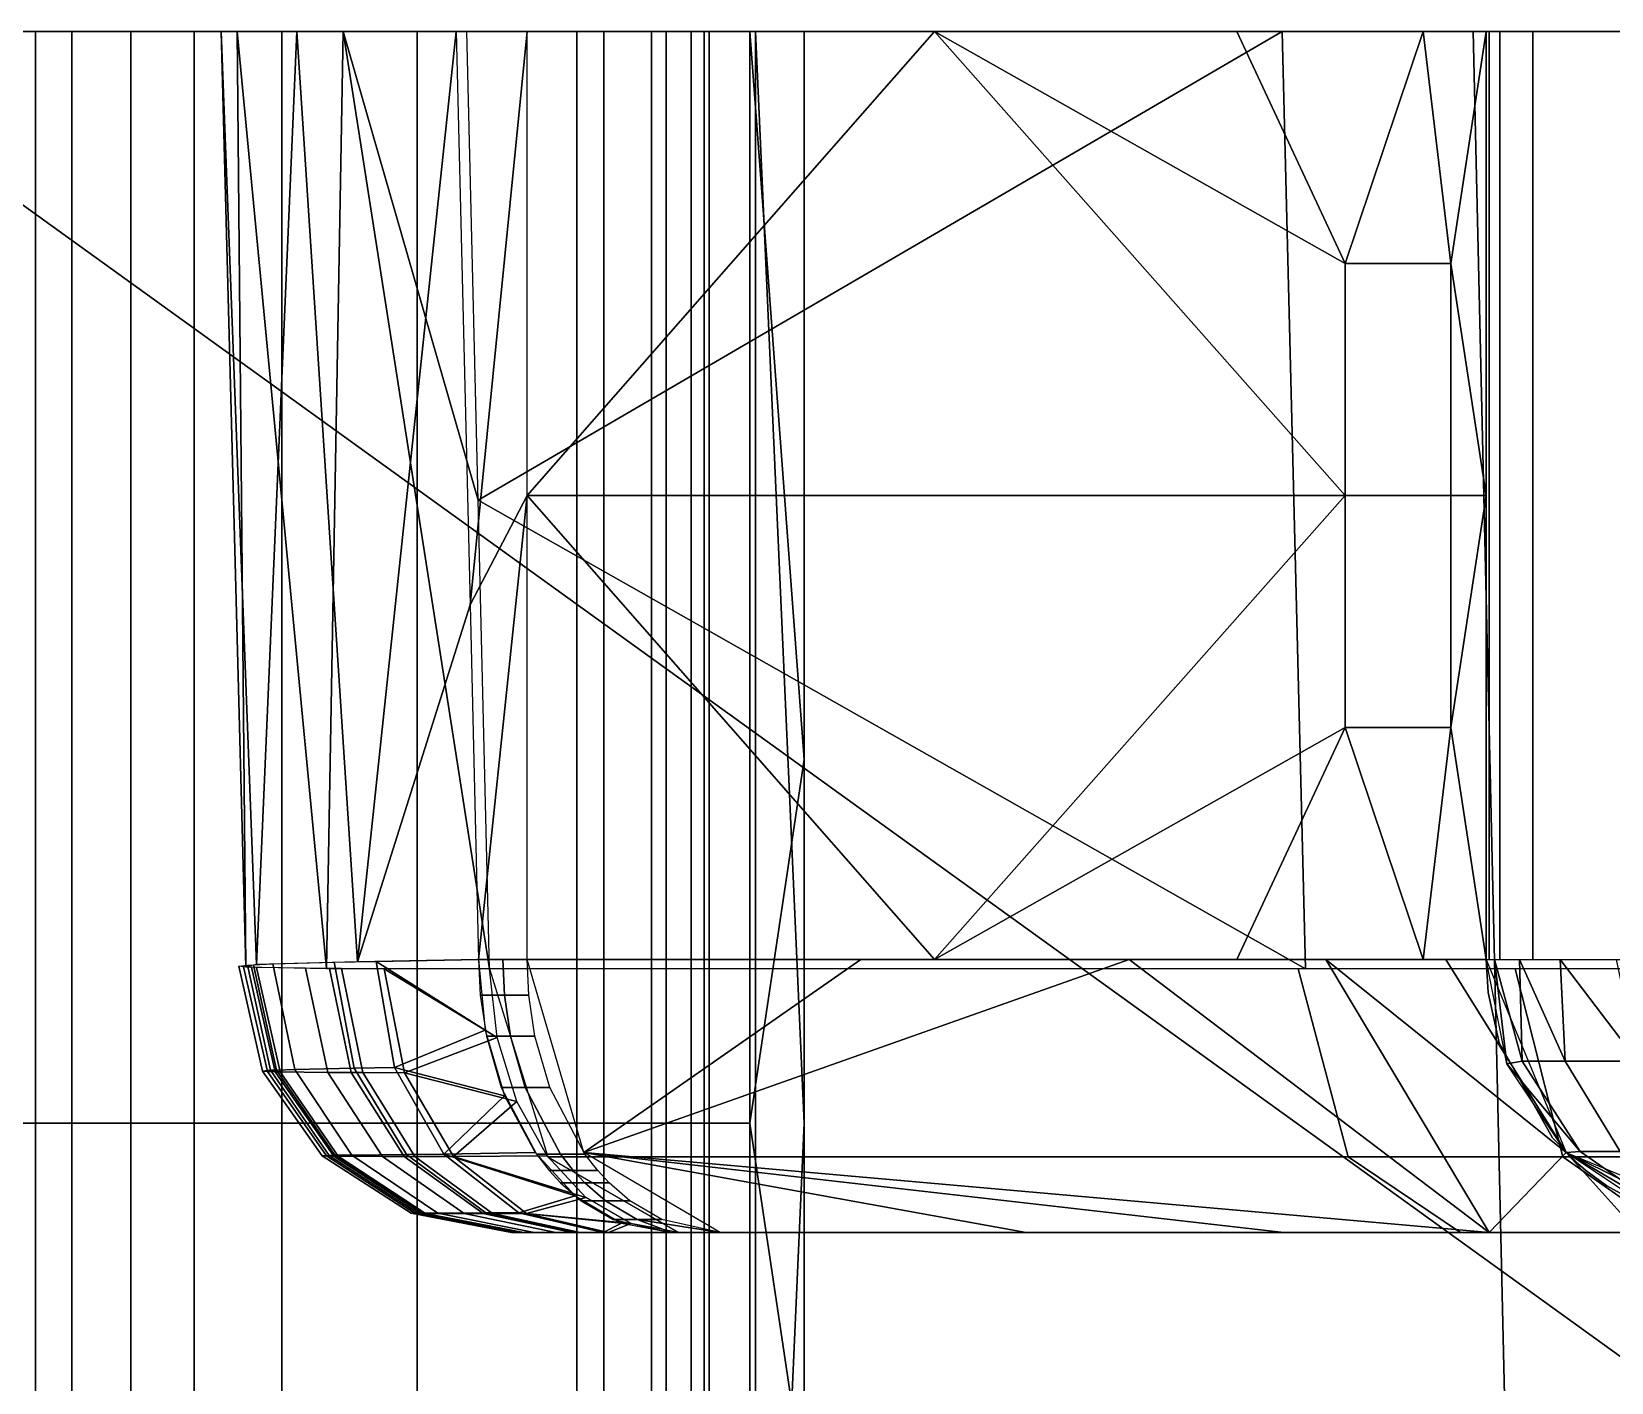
# Model space of a CAD drawing. Extents: x -48 to 59, y -19 to 0.
# Drawn here: x -42.03 to -39.135, y -2.422 to 0.053 of the extents above; entities that cross this region are included whole.
import ezdxf

# ---------------------------------------------------------------- set-up
doc = ezdxf.new("R2010")
doc.units = 0
doc.header["$MEASUREMENT"] = 0
doc.layers.add('IGES LEVEL 0', color=7, linetype='CONTINUOUS')

msp = doc.modelspace()

# ---------------------------------------------------------------- linework, layer by layer
at = {"layer": 'IGES LEVEL 0'}
for points in [[(-48.1142, 0.0531, 3), (-48.1142, 0.0531, 3), (-42.4876, 0.0531, 0), (-39.3642, 0.0531, 3.3)], [(-39.3642, 0.0531, 3.3), (-39.3642, 0.0531, 3.3), (-42.3642, 0.0531, 4.25), (-48.1142, 0.0531, 3)], [(-47.2833, 0.0531, 10.5702), (-47.2833, 0.0531, 10.5702), (-39.3642, 0.0531, 11.3147), (-41.1216, 0.0531, 15.5574)], [(-41.1216, 0.0531, 15.5574), (-41.1216, 0.0531, 15.5574), (-44.8605, 0.0531, 16.2712), (-47.2833, 0.0531, 10.5702)], [(-42.3642, 0.0531, 7.75), (-42.3642, 0.0531, 7.75), (-39.3642, 0.0531, 11.3147), (-47.2833, 0.0531, 10.5702)], [(-44.8605, 0.0531, 16.2712), (-44.8605, 0.0531, 16.2712), (-41.5434, 0.0531, 16.0989), (-41.2324, 0.0531, 17.8292)], [(-44.8605, 0.0531, 16.2712), (-44.8605, 0.0531, 16.2712), (-41.2518, 0.0531, 15.6876), (-41.5434, 0.0531, 16.0989)], [(-44.8605, 0.0531, 16.2712), (-44.8605, 0.0531, 16.2712), (-41.1216, 0.0531, 15.5574), (-41.2518, 0.0531, 15.6876)], [(-41.2324, 0.0531, 17.8292), (-41.2324, 0.0531, 17.8292), (-40.5559, 0.0531, 20.7256), (-44.8605, 0.0531, 16.2712)], [(-42.8567, -3.271, 18.5899), (-42.9537, 0.0531, 18.6536), (-39.3884, 0.0531, 21.4876), (-39.3118, -3.271, 21.4004)], [(-42.4876, 0.0531, 0), (-42.4876, 0.0531, 0), (-42.527, -3.2469, 0), (-37.9074, -3.2469, 0)], [(-39.3642, 0.0531, 3.3), (-39.3642, 0.0531, 3.3), (-42.4876, 0.0531, 0), (-37.7142, 0.0531, 0)], [(-37.9074, -3.2469, 0), (-37.9074, -3.2469, 0), (-37.7142, 0.0531, 0), (-42.4876, 0.0531, 0)], [(-42.3642, 0.0531, 7.75), (-42.3642, 0.0531, 7.75), (-39.3642, 0.0531, 7.3074), (-39.3642, 0.0531, 11.3147)], [(-39.3642, 0.0531, 7.3074), (-39.3642, 0.0531, 7.3074), (-42.3642, 0.0531, 7.75), (-40.6142, 0.0531, 6)], [(-39.3642, 0.0531, 3.3), (-39.3642, 0.0531, 3.3), (-40.6142, 0.0531, 6), (-42.3642, 0.0531, 4.25)], [(-42.2655, 0.0531, 4.2528), (-42.2655, -1.9469, 4.2528), (-42.0228, -1.9469, 4.2836), (-42.0228, 0.0531, 4.2836)], [(-42.0228, 0.0531, 7.7164), (-42.0228, -3.9469, 7.7164), (-42.1372, -3.9469, 7.7352), (-42.1372, 0.0531, 7.7352)], [(-42.0228, 0.0531, 4.2836), (-42.0228, -1.9469, 4.2836), (-41.8476, -1.9469, 4.328), (-41.8476, 0.0531, 4.328)], [(-41.9562, 0.0531, 7.7018), (-41.9562, -3.9469, 7.7018), (-42.0228, -3.9469, 7.7164), (-42.0228, 0.0531, 7.7164)], [(-41.7318, 0.0531, 7.6317), (-41.7318, -3.9469, 7.6317), (-41.9562, -3.9469, 7.7018), (-41.9562, 0.0531, 7.7018)], [(-41.8476, 0.0531, 4.328), (-41.8476, -1.9469, 4.328), (-41.5713, -1.9469, 4.44), (-41.5713, 0.0531, 4.44)], [(-41.3229, 0.0531, 7.4065), (-41.3229, -3.9469, 7.4065), (-41.7318, -3.9469, 7.6317), (-41.7318, 0.0531, 7.6317)], [(-41.6178, -1.6563, 16.3982), (-41.6178, -1.6563, 16.3982), (-41.6824, 0.0531, 16.5835), (-41.5434, 0.0531, 16.0989)], [(-41.6374, -1.6605, 16.9013), (-41.6374, -1.6605, 16.9013), (-41.6531, 0.0531, 17.0867), (-41.6824, 0.0531, 16.5835)], [(-41.6824, 0.0531, 16.5835), (-41.6824, 0.0531, 16.5835), (-41.6178, -1.6563, 16.3982), (-41.6374, -1.6605, 16.9013)], [(-41.4895, -1.6632, 17.3824), (-41.4895, -1.6632, 17.3824), (-41.4589, 0.0531, 17.5515), (-41.6531, 0.0531, 17.0867)], [(-41.6531, 0.0531, 17.0867), (-41.6531, 0.0531, 17.0867), (-41.6374, -1.6605, 16.9013), (-41.4895, -1.6632, 17.3824)], [(-41.5434, 0.0531, 16.0989), (-41.5434, 0.0531, 16.0989), (-41.4328, -1.651, 15.9297), (-41.6178, -1.6563, 16.3982)], [(-41.5713, 0.0531, 4.44), (-41.5713, -1.9469, 4.44), (-41.0305, -1.9469, 4.8671), (-41.0305, 0.0531, 4.8671)], [(-41.4328, -1.651, 15.9297), (-41.4328, -1.651, 15.9297), (-41.5434, 0.0531, 16.0989), (-41.2518, 0.0531, 15.6876)], [(-41.4589, 0.0531, 17.5515), (-41.4589, 0.0531, 17.5515), (-41.4895, -1.6632, 17.3824), (-41.1906, -1.6641, 17.7875)], [(-41.2115, -0.8055, 17.8084), (-41.2115, -0.8055, 17.8084), (-41.2324, 0.0531, 17.8292), (-41.4589, 0.0531, 17.5515)], [(-41.4589, 0.0531, 17.5515), (-41.4589, 0.0531, 17.5515), (-41.1906, -1.6641, 17.7875), (-41.2115, -0.8055, 17.8084)], [(-41.4328, -1.651, 15.9297), (-41.4328, -1.651, 15.9297), (-41.2518, 0.0531, 15.6876), (-41.2263, -0.997, 15.6621)], [(-40.9813, 0.0531, 7.0724), (-40.9813, -3.9469, 7.0724), (-41.3229, -3.9469, 7.4065), (-41.3229, 0.0531, 7.4065)], [(-41.1216, 0.0531, 15.5574), (-41.1216, 0.0531, 15.5574), (-41.2518, 0.0531, 15.6876), (-41.2263, -0.997, 15.6621)], [(-39.7384, 0.0531, 19.0933), (-39.7384, 0.0531, 19.0933), (-41.2115, -0.8055, 17.8083), (-41.2324, 0.0531, 17.8292)], [(-40.5559, 0.0531, 20.7256), (-40.5559, 0.0531, 20.7256), (-41.2324, 0.0531, 17.8292), (-38.1082, 0.0531, 20.1473)], [(-41.2263, -0.997, 15.6621), (-41.2263, -0.997, 15.6621), (-41.1216, -0.7969, 15.5574), (-41.1216, 0.0531, 15.5574)], [(-41.2115, -0.8055, 17.8083), (-41.2115, -0.8055, 17.8083), (-39.7384, 0.0531, 19.0933), (-39.6954, -1.6641, 19.0518)], [(-41.1216, -0.7969, 15.5574), (-41.1216, -0.7969, 15.5574), (-41.1216, 0.0531, 15.5574), (-40.3754, 0.0531, 14.6481)], [(-39.6228, -0.7969, 13.057), (-39.6228, -0.7969, 13.057), (-41.1216, -0.7969, 15.5574), (-40.3754, 0.0531, 14.6481)], [(-41.0305, 0.0531, 4.8671), (-41.0305, -1.9469, 4.8671), (-40.8938, -1.9469, 5.0512), (-40.8938, 0.0531, 5.0512)], [(-40.8668, 0.0531, 6.9056), (-40.8668, -3.9469, 6.9056), (-40.9813, -3.9469, 7.0724), (-40.9813, 0.0531, 7.0724)], [(-40.8938, 0.0531, 5.0512), (-40.8938, -1.9469, 5.0512), (-40.8209, -1.9469, 5.1751), (-40.8209, 0.0531, 5.1751)], [(-40.8209, 0.0531, 6.8249), (-40.8209, -3.9469, 6.8249), (-40.8668, -3.9469, 6.9056), (-40.8668, 0.0531, 6.9056)], [(-40.8209, 0.0531, 5.1751), (-40.8209, -1.9469, 5.1751), (-40.7972, -1.9469, 5.2209), (-40.7972, 0.0531, 5.2209)], [(-40.7882, 0.0531, 6.7607), (-40.7882, -3.9469, 6.7607), (-40.8209, -3.9469, 6.8249), (-40.8209, 0.0531, 6.8249)], [(-40.7972, 0.0531, 5.2209), (-40.7972, -1.9469, 5.2209), (-40.7137, -1.9469, 5.4185), (-40.7137, 0.0531, 5.4185)], [(-40.7032, 0.0531, 6.5508), (-40.7032, -3.9469, 6.5508), (-40.7882, -3.9469, 6.7607), (-40.7882, 0.0531, 6.7607)], [(-40.7137, 0.0531, 5.4185), (-40.7137, 0.0531, 5.4185), (-40.6142, -1.2803, 6), (-40.6142, 0.0531, 6)], [(-40.6142, -1.2803, 6), (-40.6142, -1.2803, 6), (-40.7137, 0.0531, 5.4185), (-40.7137, -1.9469, 5.4185)], [(-40.7032, 0.0531, 6.5508), (-40.7032, 0.0531, 6.5508), (-40.6142, 0.0531, 6), (-40.6142, -1.9469, 6)], [(-40.6142, -1.9469, 6), (-40.6142, -1.9469, 6), (-40.7032, -3.9469, 6.5508), (-40.7032, 0.0531, 6.5508)], [(-40.6142, 0.0531, 6), (-40.6142, 0.0531, 6), (-39.3642, 0.0531, 3.3), (-39.3642, 0.0531, 7.3074)], [(-38.1082, 0.0531, 20.1473), (-38.1082, 0.0531, 20.1473), (-34.9412, 0.0531, 23.3421), (-40.5559, 0.0531, 20.7256)], [(-39.6228, -0.3719, 13.057), (-39.6228, -0.3719, 13.057), (-40.3754, 0.0531, 14.6481), (-39.821, 0.0531, 13.6108)], [(-40.3754, 0.0531, 14.6481), (-40.3754, 0.0531, 14.6481), (-39.6228, -0.3719, 13.057), (-39.6228, -0.7969, 13.057)], [(-39.6228, -0.3719, 13.057), (-39.6228, -0.3719, 13.057), (-39.821, 0.0531, 13.6108), (-39.4795, 0.0531, 12.4853)], [(-39.6954, -1.6641, 19.0518), (-39.7384, 0.0531, 19.0933), (-38.0637, 0.0531, 20.1721), (-38.0266, -1.6641, 20.1253)], [(-39.4795, 0.0531, 12.4853), (-39.4795, 0.0531, 12.4853), (-39.4292, -0.3719, 12.1954), (-39.6228, -0.3719, 13.057)], [(-39.4292, -0.3719, 12.1954), (-39.4292, -0.3719, 12.1954), (-39.4795, 0.0531, 12.4853), (-39.3642, 0.0531, 11.3147)], [(-39.4292, -0.3719, 12.1954), (-39.4292, -0.3719, 12.1954), (-39.3642, 0.0531, 11.3147), (-39.3642, -0.7969, 11.3147)], [(-39.3118, -3.271, 21.4004), (-39.3884, 0.0531, 21.4876), (-34.9412, 0.0531, 23.3421), (-34.8921, -3.271, 23.2369)], [(-39.3642, 0.0531, 3.3), (-39.3642, -1.6469, 3.3), (-39.359, -1.6469, 3.1751), (-39.359, 0.0531, 3.1751)], [(-39.3642, 0.0531, 3.3), (-39.3642, 0.0531, 11.3147), (-39.3642, -1.6469, 11.3147), (-39.3642, -1.6469, 3.3)], [(-37.7142, 0.0531, 0), (-37.7142, 0.0531, 0), (-37.8642, 0.0531, 1.8), (-39.3642, 0.0531, 3.3)], [(-39.359, 0.0531, 3.1751), (-39.359, -1.6469, 3.1751), (-39.3391, -1.6469, 3.0267), (-39.3391, 0.0531, 3.0267)], [(-39.3391, 0.0531, 3.0267), (-39.3391, -1.6469, 3.0267), (-39.2786, -1.6469, 2.8003), (-39.2786, 0.0531, 2.8003)], [(-39.2786, 0.0531, 2.8003), (-39.2786, -1.6469, 2.8003), (-39.0897, -1.6469, 2.435), (-39.0897, 0.0531, 2.435)], [(-39.4292, -0.3719, 12.1954), (-39.4292, -0.7969, 12.1954), (-39.6228, -0.7969, 13.057), (-39.6228, -0.3719, 13.057)], [(-39.3642, -0.7969, 11.3147), (-39.3642, -0.7969, 11.3147), (-39.4292, -0.7969, 12.1954), (-39.4292, -0.3719, 12.1954)], [(-41.1216, -0.7969, 15.5574), (-41.1216, -0.7969, 15.5574), (-41.2263, -0.997, 15.6621), (-41.2105, -1.6469, 15.6463)], [(-39.6954, -1.6641, 19.0518), (-39.6954, -1.6641, 19.0518), (-41.1906, -1.6641, 17.7875), (-41.2115, -0.8055, 17.8083)], [(-41.2105, -1.6469, 15.6463), (-41.2105, -1.6469, 15.6463), (-41.1216, -1.6469, 15.5574), (-41.1216, -0.7969, 15.5574)], [(-40.3754, -1.6469, 14.6481), (-40.3754, -1.6469, 14.6481), (-41.1216, -1.6469, 15.5574), (-41.1216, -0.7969, 15.5574)], [(-39.6228, -0.7969, 13.057), (-39.6228, -0.7969, 13.057), (-40.3754, -1.6469, 14.6481), (-41.1216, -0.7969, 15.5574)], [(-40.3754, -1.6469, 14.6481), (-40.3754, -1.6469, 14.6481), (-39.6228, -0.7969, 13.057), (-39.6228, -1.2219, 13.057)], [(-39.4292, -0.7969, 12.1954), (-39.4292, -1.2219, 12.1954), (-39.6228, -1.2219, 13.057), (-39.6228, -0.7969, 13.057)], [(-39.4292, -1.2219, 12.1954), (-39.4292, -1.2219, 12.1954), (-39.3642, -0.7969, 11.3147), (-39.3642, -1.6469, 11.3147)], [(-39.3642, -0.7969, 11.3147), (-39.3642, -0.7969, 11.3147), (-39.4292, -1.2219, 12.1954), (-39.4292, -0.7969, 12.1954)], [(-41.2263, -0.997, 15.6621), (-41.2263, -0.997, 15.6621), (-41.2105, -1.6469, 15.6463), (-41.4328, -1.651, 15.9297)], [(-39.6228, -1.2219, 13.057), (-39.6228, -1.2219, 13.057), (-39.821, -1.6469, 13.6108), (-40.3754, -1.6469, 14.6481)], [(-39.6228, -1.2219, 13.057), (-39.6228, -1.2219, 13.057), (-39.4795, -1.6469, 12.4853), (-39.821, -1.6469, 13.6108)], [(-39.4795, -1.6469, 12.4853), (-39.4795, -1.6469, 12.4853), (-39.6228, -1.2219, 13.057), (-39.4292, -1.2219, 12.1954)], [(-39.4292, -1.2219, 12.1954), (-39.4292, -1.2219, 12.1954), (-39.3642, -1.6469, 11.3147), (-39.4795, -1.6469, 12.4853)], [(-40.7137, -1.9469, 5.4185), (-40.7137, -1.9469, 5.4185), (-40.6142, -2.6136, 6), (-40.6142, -1.2803, 6)], [(-41.3986, -1.6503, 15.8759), (-41.3986, -1.6503, 15.8759), (-41.2105, -1.6469, 15.6463), (-41.1985, -1.7763, 15.6583)], [(-41.1663, -1.6469, 15.6021), (-41.2105, -1.6469, 15.6463), (-41.2075, -1.7121, 15.6493), (-41.1633, -1.7121, 15.6051)], [(-41.1216, -1.6469, 15.5574), (-41.1663, -1.6469, 15.6021), (-41.1633, -1.7121, 15.6051), (-41.1186, -1.7121, 15.5604)], [(-41.018, -2.0005, 15.6609), (-41.018, -2.0005, 15.6609), (-41.1216, -1.6469, 15.5574), (-40.5101, -1.6469, 14.8414)], [(-41.018, -2.0005, 15.6609), (-41.018, -2.0005, 15.6609), (-40.5101, -1.6469, 14.8414), (-40.0182, -1.6469, 14.0387)], [(-40.0182, -1.6469, 14.0387), (-40.0182, -1.6469, 14.0387), (-39.359, -2.1469, 13.8022), (-41.018, -2.0005, 15.6609)], [(-39.359, -2.1469, 13.8022), (-39.359, -2.1469, 13.8022), (-40.0182, -1.6469, 14.0387), (-39.6579, -1.6469, 13.1688)], [(-39.2178, -2.0005, 11.3147), (-39.2178, -2.0005, 11.3147), (-39.6579, -1.6469, 13.1688), (-39.4381, -1.6469, 12.2533)], [(-39.6579, -1.6469, 13.1688), (-39.6579, -1.6469, 13.1688), (-39.2178, -2.0005, 11.3147), (-39.359, -2.1469, 13.8022)], [(-39.4381, -1.6469, 12.2533), (-39.4381, -1.6469, 12.2533), (-39.3642, -1.6469, 11.3147), (-39.2178, -2.0005, 11.3147)], [(-39.3262, -1.8383, 3.3), (-39.3262, -1.8383, 3.3), (-39.3642, -1.6469, 3.3), (-39.349, -1.6469, 3.0865)], [(-39.3642, -1.6469, 3.3), (-39.3642, -1.6469, 11.3147), (-39.3605, -1.7075, 11.3147), (-39.3605, -1.7075, 3.3)], [(-39.2984, -1.8334, 3.0064), (-39.2984, -1.8334, 3.0064), (-39.349, -1.6469, 3.0865), (-39.3035, -1.6469, 2.8774)], [(-39.3262, -1.8383, 3.3), (-39.3262, -1.8383, 3.3), (-39.349, -1.6469, 3.0865), (-39.2984, -1.8334, 3.0064)], [(-39.2195, -1.8334, 2.7466), (-39.2195, -1.8334, 2.7466), (-39.3035, -1.6469, 2.8774), (-39.2287, -1.6469, 2.6769)], [(-39.3035, -1.6469, 2.8774), (-39.3035, -1.6469, 2.8774), (-39.2195, -1.8334, 2.7466), (-39.2984, -1.8334, 3.0064)], [(-39.087, -1.8334, 2.4951), (-39.087, -1.8334, 2.4951), (-39.2287, -1.6469, 2.6769), (-39.1261, -1.6469, 2.489)], [(-39.2287, -1.6469, 2.6769), (-39.2287, -1.6469, 2.6769), (-39.087, -1.8334, 2.4951), (-39.2195, -1.8334, 2.7466)], [(-41.592, -1.8498, 16.4976), (-41.6065, -1.8512, 16.7201), (-41.65, -1.6592, 16.7204), (-41.6344, -1.6572, 16.4914)], [(-41.6065, -1.8512, 16.7201), (-41.5977, -1.852, 16.8645), (-41.6412, -1.6603, 16.8692), (-41.65, -1.6592, 16.7204)], [(-41.5977, -1.852, 16.8645), (-41.5832, -1.8525, 16.9639), (-41.6265, -1.661, 16.9717), (-41.6412, -1.6603, 16.8692)], [(-41.5812, -1.8494, 16.4326), (-41.592, -1.8498, 16.4976), (-41.6344, -1.6572, 16.4914), (-41.6231, -1.6566, 16.4245)], [(-41.5832, -1.8525, 16.9639), (-41.5745, -1.8527, 17.008), (-41.6177, -1.6613, 17.0171), (-41.6265, -1.661, 16.9717)], [(-41.5471, -1.8483, 16.2912), (-41.5812, -1.8494, 16.4326), (-41.6231, -1.6566, 16.4245), (-41.5876, -1.6551, 16.2792)], [(-41.5745, -1.8527, 17.008), (-41.487, -1.8538, 17.2824), (-41.5279, -1.6629, 17.3), (-41.6177, -1.6613, 17.0171)], [(-41.4387, -1.8461, 16.0239), (-41.5471, -1.8483, 16.2912), (-41.5876, -1.6551, 16.2792), (-41.4753, -1.652, 16.0046)], [(-41.487, -1.8538, 17.2824), (-41.4441, -1.854, 17.3731), (-41.4838, -1.6633, 17.3935), (-41.5279, -1.6629, 17.3)], [(-41.4441, -1.854, 17.3731), (-41.4228, -1.8541, 17.4128), (-41.4619, -1.6634, 17.4345), (-41.4838, -1.6633, 17.3935)], [(-41.3646, -1.845, 15.8985), (-41.4387, -1.8461, 16.0239), (-41.4753, -1.652, 16.0046), (-41.3986, -1.6503, 15.8759)], [(-41.4228, -1.8541, 17.4128), (-41.3465, -1.8544, 17.5355), (-41.3834, -1.6638, 17.5609), (-41.4619, -1.6634, 17.4345)], [(-41.1985, -1.7763, 15.6583), (-41.1985, -1.7763, 15.6583), (-41.3646, -1.845, 15.8985), (-41.3986, -1.6503, 15.8759)], [(-41.3834, -1.6638, 17.5609), (-41.3834, -1.6638, 17.5609), (-41.1763, -1.7901, 17.7727), (-41.1906, -1.6641, 17.7875)], [(-41.1763, -1.7901, 17.7727), (-41.1763, -1.7901, 17.7727), (-41.3834, -1.6638, 17.5609), (-41.3465, -1.8544, 17.5355)], [(-41.0838, -2.0082, 17.6766), (-39.6171, -2.0082, 18.9181), (-39.7089, -1.6641, 19.0418), (-41.1906, -1.6641, 17.7875)], [(-39.6171, -2.0082, 18.9181), (-39.2237, -2.0082, 19.2002), (-39.3114, -1.6641, 19.3269), (-39.7089, -1.6641, 19.0418)], [(-39.2237, -2.0082, 19.2002), (-38.8199, -2.0082, 19.4705), (-38.9035, -1.6641, 19.5999), (-39.3114, -1.6641, 19.3269)], [(-39.3605, -1.7075, 3.3), (-39.3605, -1.7075, 11.3147), (-39.3403, -1.7997, 11.3147), (-39.3403, -1.7997, 3.3)], [(-41.1633, -1.7121, 15.6051), (-41.2075, -1.7121, 15.6493), (-41.1962, -1.7876, 15.6606), (-41.152, -1.7876, 15.6164)], [(-41.1186, -1.7121, 15.5604), (-41.1633, -1.7121, 15.6051), (-41.152, -1.7876, 15.6164), (-41.1073, -1.7876, 15.5716)], [(-41.3646, -1.845, 15.8985), (-41.3646, -1.845, 15.8985), (-41.1985, -1.7763, 15.6583), (-41.1632, -1.8969, 15.6937)], [(-41.3465, -1.8544, 17.5355), (-41.3465, -1.8544, 17.5355), (-41.1403, -1.9068, 17.7353), (-41.1763, -1.7901, 17.7727)], [(-41.152, -1.7876, 15.6164), (-41.1962, -1.7876, 15.6606), (-41.1692, -1.8814, 15.6876), (-41.125, -1.8814, 15.6434)], [(-41.1073, -1.7876, 15.5716), (-41.152, -1.7876, 15.6164), (-41.125, -1.8814, 15.6434), (-41.0803, -1.8814, 15.5987)], [(-39.3403, -1.7997, 3.3), (-39.3403, -1.7997, 11.3147), (-39.2427, -1.9737, 11.3147), (-39.2427, -1.9737, 3.3)], [(-41.4842, -2.0059, 16.5133), (-41.4975, -2.0065, 16.7191), (-41.6065, -1.8512, 16.7201), (-41.592, -1.8498, 16.4976)], [(-41.4975, -2.0065, 16.7191), (-41.4893, -2.0069, 16.8528), (-41.5977, -1.852, 16.8645), (-41.6065, -1.8512, 16.7201)], [(-41.4893, -2.0069, 16.8528), (-41.4759, -2.0072, 16.9447), (-41.5832, -1.8525, 16.9639), (-41.5977, -1.852, 16.8645)], [(-41.4743, -2.0056, 16.4531), (-41.4842, -2.0059, 16.5133), (-41.592, -1.8498, 16.4976), (-41.5812, -1.8494, 16.4326)], [(-41.4759, -2.0072, 16.9447), (-41.4678, -2.0073, 16.9855), (-41.5745, -1.8527, 17.008), (-41.5832, -1.8525, 16.9639)], [(-41.4428, -2.0051, 16.3223), (-41.4743, -2.0056, 16.4531), (-41.5812, -1.8494, 16.4326), (-41.5471, -1.8483, 16.2912)], [(-41.4678, -2.0073, 16.9855), (-41.3868, -2.0078, 17.2393), (-41.487, -1.8538, 17.2824), (-41.5745, -1.8527, 17.008)], [(-41.3427, -2.004, 16.0748), (-41.4428, -2.0051, 16.3223), (-41.5471, -1.8483, 16.2912), (-41.4387, -1.8461, 16.0239)], [(-41.2742, -2.0035, 15.9587), (-41.3427, -2.004, 16.0748), (-41.4387, -1.8461, 16.0239), (-41.3646, -1.845, 15.8985)], [(-41.1632, -1.8969, 15.6937), (-41.1632, -1.8969, 15.6937), (-41.2742, -2.0035, 15.9587), (-41.3646, -1.845, 15.8985)], [(-39.3262, -1.8383, 3.3), (-39.3262, -1.8383, 3.3), (-39.2984, -1.8334, 3.0064), (-39.192, -1.9987, 3.0282)], [(-39.192, -1.9987, 3.0282), (-39.192, -1.9987, 3.0282), (-39.2178, -2.0005, 3.3), (-39.3262, -1.8383, 3.3)], [(-39.192, -1.9987, 3.0282), (-39.2984, -1.8334, 3.0064), (-39.2195, -1.8334, 2.7466), (-39.119, -1.9987, 2.7876)], [(-39.119, -1.9987, 2.7876), (-39.2195, -1.8334, 2.7466), (-39.087, -1.8334, 2.4951), (-38.9963, -1.9987, 2.5548)], [(-41.3868, -2.0078, 17.2393), (-41.3471, -2.008, 17.3232), (-41.4441, -1.854, 17.3731), (-41.487, -1.8538, 17.2824)], [(-41.3471, -2.008, 17.3232), (-41.3274, -2.008, 17.3599), (-41.4228, -1.8541, 17.4128), (-41.4441, -1.854, 17.3731)], [(-41.3274, -2.008, 17.3599), (-41.2568, -2.0081, 17.4733), (-41.3465, -1.8544, 17.5355), (-41.4228, -1.8541, 17.4128)], [(-41.1403, -1.9068, 17.7353), (-41.1403, -1.9068, 17.7353), (-41.3465, -1.8544, 17.5355), (-41.2568, -2.0081, 17.4733)], [(-41.125, -1.8814, 15.6434), (-41.1692, -1.8814, 15.6876), (-41.1048, -2.0035, 15.752), (-41.0606, -2.0035, 15.7078)], [(-41.0803, -1.8814, 15.5987), (-41.125, -1.8814, 15.6434), (-41.0606, -2.0035, 15.7078), (-41.0159, -2.0035, 15.6631)], [(-41.2742, -2.0035, 15.9587), (-41.2742, -2.0035, 15.9587), (-41.1632, -1.8969, 15.6937), (-41.107, -2.0005, 15.7498)], [(-41.2568, -2.0081, 17.4733), (-41.2568, -2.0081, 17.4733), (-41.085, -2.0065, 17.6779), (-41.1403, -1.9068, 17.7353)], [(-42.2655, -1.9469, 4.2528), (-42.2655, -3.9469, 4.2528), (-42.0228, -3.9469, 4.2836), (-42.0228, -1.9469, 4.2836)], [(-42.0228, -1.9469, 4.2836), (-42.0228, -3.9469, 4.2836), (-41.8476, -3.9469, 4.328), (-41.8476, -1.9469, 4.328)], [(-41.8476, -1.9469, 4.328), (-41.8476, -3.9469, 4.328), (-41.5713, -3.9469, 4.44), (-41.5713, -1.9469, 4.44)], [(-41.5713, -1.9469, 4.44), (-41.5713, -3.9469, 4.44), (-41.0305, -3.9469, 4.8671), (-41.0305, -1.9469, 4.8671)], [(-41.0305, -1.9469, 4.8671), (-41.0305, -3.9469, 4.8671), (-40.8938, -3.9469, 5.0512), (-40.8938, -1.9469, 5.0512)], [(-40.8938, -1.9469, 5.0512), (-40.8938, -3.9469, 5.0512), (-40.8209, -3.9469, 5.1751), (-40.8209, -1.9469, 5.1751)], [(-40.8209, -1.9469, 5.1751), (-40.8209, -3.9469, 5.1751), (-40.7972, -3.9469, 5.2209), (-40.7972, -1.9469, 5.2209)], [(-40.7972, -1.9469, 5.2209), (-40.7972, -3.9469, 5.2209), (-40.7137, -3.9469, 5.4185), (-40.7137, -1.9469, 5.4185)], [(-40.6142, -2.6136, 6), (-40.6142, -2.6136, 6), (-40.7137, -1.9469, 5.4185), (-40.7137, -3.9469, 5.4185)], [(-40.7032, -3.9469, 6.5508), (-40.7032, -3.9469, 6.5508), (-40.6142, -1.9469, 6), (-40.6142, -3.9469, 6)], [(-39.2427, -1.9737, 3.3), (-39.2427, -1.9737, 11.3147), (-39.1962, -2.0208, 11.3147), (-39.1962, -2.0208, 3.3)], [(-41.3222, -2.1117, 16.5369), (-41.3341, -2.1119, 16.7177), (-41.4975, -2.0065, 16.7191), (-41.4842, -2.0059, 16.5133)], [(-41.3341, -2.1119, 16.7177), (-41.327, -2.112, 16.8352), (-41.4893, -2.0069, 16.8528), (-41.4975, -2.0065, 16.7191)], [(-41.327, -2.112, 16.8352), (-41.3153, -2.112, 16.916), (-41.4759, -2.0072, 16.9447), (-41.4893, -2.0069, 16.8528)], [(-41.3134, -2.1116, 16.484), (-41.3222, -2.1117, 16.5369), (-41.4842, -2.0059, 16.5133), (-41.4743, -2.0056, 16.4531)], [(-41.3153, -2.112, 16.916), (-41.3082, -2.112, 16.9518), (-41.4678, -2.0073, 16.9855), (-41.4759, -2.0072, 16.9447)], [(-41.2856, -2.1115, 16.3691), (-41.3134, -2.1116, 16.484), (-41.4743, -2.0056, 16.4531), (-41.4428, -2.0051, 16.3223)], [(-41.3082, -2.112, 16.9518), (-41.2371, -2.1122, 17.1749), (-41.3868, -2.0078, 17.2393), (-41.4678, -2.0073, 16.9855)], [(-41.1974, -2.1113, 16.1519), (-41.2856, -2.1115, 16.3691), (-41.4428, -2.0051, 16.3223), (-41.3427, -2.004, 16.0748)], [(-41.2371, -2.1122, 17.1749), (-41.2023, -2.1122, 17.2487), (-41.3471, -2.008, 17.3232), (-41.3868, -2.0078, 17.2393)], [(-41.2023, -2.1122, 17.2487), (-41.185, -2.1122, 17.281), (-41.3274, -2.008, 17.3599), (-41.3471, -2.008, 17.3232)], [(-41.1371, -2.1111, 16.05), (-41.1974, -2.1113, 16.1519), (-41.3427, -2.004, 16.0748), (-41.2742, -2.0035, 15.9587)], [(-41.185, -2.1122, 17.281), (-41.123, -2.1122, 17.3807), (-41.2568, -2.0081, 17.4733), (-41.3274, -2.008, 17.3599)], [(-41.2742, -2.0035, 15.9587), (-41.2742, -2.0035, 15.9587), (-41.107, -2.0005, 15.7498), (-41.0338, -2.08, 15.8231)], [(-41.0338, -2.08, 15.8231), (-41.0338, -2.08, 15.8231), (-41.1371, -2.1111, 16.05), (-41.2742, -2.0035, 15.9587)], [(-41.2568, -2.0081, 17.4733), (-41.2568, -2.0081, 17.4733), (-41.014, -2.0828, 17.6041), (-41.085, -2.0065, 17.6779)], [(-41.014, -2.0828, 17.6041), (-41.014, -2.0828, 17.6041), (-41.2568, -2.0081, 17.4733), (-41.123, -2.1122, 17.3807)], [(-41.0606, -2.0035, 15.7078), (-41.1048, -2.0035, 15.752), (-41.0813, -2.0334, 15.7756), (-41.0371, -2.0334, 15.7314)], [(-40.844, -2.1469, 17.4276), (-39.4111, -2.1469, 18.6405), (-39.6171, -2.0082, 18.9181), (-41.0838, -2.0082, 17.6766)], [(-41.0159, -2.0035, 15.6631), (-41.0606, -2.0035, 15.7078), (-41.0371, -2.0334, 15.7314), (-40.9923, -2.0334, 15.6866)], [(-41.018, -2.0005, 15.6609), (-41.018, -2.0005, 15.6609), (-40.2074, -2.1469, 15.2717), (-40.768, -2.1469, 15.9109)], [(-41.018, -2.0005, 15.6609), (-41.018, -2.0005, 15.6609), (-39.7351, -2.1469, 14.5647), (-40.2074, -2.1469, 15.2717)], [(-41.018, -2.0005, 15.6609), (-41.018, -2.0005, 15.6609), (-39.359, -2.1469, 13.8022), (-39.7351, -2.1469, 14.5647)], [(-39.4111, -2.1469, 18.6405), (-39.0268, -2.1469, 18.9161), (-39.2237, -2.0082, 19.2002), (-39.6171, -2.0082, 18.9181)], [(-39.2178, -2.0005, 11.3147), (-39.2178, -2.0005, 11.3147), (-39.0857, -2.1469, 12.997), (-39.359, -2.1469, 13.8022)], [(-39.0268, -2.1469, 18.9161), (-38.6323, -2.1469, 19.1801), (-38.8199, -2.0082, 19.4705), (-39.2237, -2.0082, 19.2002)], [(-39.2178, -2.0005, 3.3), (-39.2178, -2.0005, 3.3), (-39.192, -1.9987, 3.0282), (-39.0356, -2.1071, 3.0602)], [(-39.0356, -2.1071, 3.0602), (-39.0356, -2.1071, 3.0602), (-39.0556, -2.1089, 3.3), (-39.2178, -2.0005, 3.3)], [(-39.2178, -2.0005, 11.3147), (-39.2178, -2.0005, 11.3147), (-38.9198, -2.1469, 12.1631), (-39.0857, -2.1469, 12.997)], [(-39.2178, -2.0005, 11.3147), (-39.2178, -2.0005, 11.3147), (-38.8642, -2.1469, 11.3147), (-38.9198, -2.1469, 12.1631)], [(-39.1962, -2.0208, 3.3), (-39.1962, -2.0208, 11.3147), (-39.1814, -2.0334, 11.3147), (-39.1814, -2.0334, 3.3)], [(-39.0356, -2.1071, 3.0602), (-39.192, -1.9987, 3.0282), (-39.119, -1.9987, 2.7876), (-38.9712, -2.1071, 2.848)], [(-41.0371, -2.0334, 15.7314), (-41.0813, -2.0334, 15.7756), (-41.0604, -2.0558, 15.7964), (-41.0162, -2.0558, 15.7522)], [(-40.9923, -2.0334, 15.6866), (-41.0371, -2.0334, 15.7314), (-41.0162, -2.0558, 15.7522), (-40.9715, -2.0558, 15.7075)], [(-39.1814, -2.0334, 3.3), (-39.1814, -2.0334, 11.3147), (-39.1435, -2.0616, 11.3147), (-39.1435, -2.0616, 3.3)], [(-41.1371, -2.1111, 16.05), (-41.1371, -2.1111, 16.05), (-41.0338, -2.08, 15.8231), (-40.9485, -2.1299, 15.9083)], [(-41.123, -2.1122, 17.3807), (-41.123, -2.1122, 17.3807), (-40.9318, -2.1306, 17.5188), (-41.014, -2.0828, 17.6041)], [(-41.0162, -2.0558, 15.7522), (-41.0604, -2.0558, 15.7964), (-41.0224, -2.0888, 15.8344), (-40.9782, -2.0888, 15.7902)], [(-40.9715, -2.0558, 15.7075), (-41.0162, -2.0558, 15.7522), (-40.9782, -2.0888, 15.7902), (-40.9335, -2.0888, 15.7455)], [(-39.1435, -2.0616, 3.3), (-39.1435, -2.0616, 11.3147), (-39.0631, -2.1057, 11.3147), (-39.0631, -2.1057, 3.3)], [(-41.1397, -2.1469, 16.5634), (-41.1501, -2.1469, 16.7161), (-41.3341, -2.1119, 16.7177), (-41.3222, -2.1117, 16.5369)], [(-41.1501, -2.1469, 16.7161), (-41.1443, -2.1469, 16.8154), (-41.327, -2.112, 16.8352), (-41.3341, -2.1119, 16.7177)], [(-41.1443, -2.1469, 16.8154), (-41.1345, -2.1469, 16.8836), (-41.3153, -2.112, 16.916), (-41.327, -2.112, 16.8352)], [(-41.1322, -2.1469, 16.5188), (-41.1397, -2.1469, 16.5634), (-41.3222, -2.1117, 16.5369), (-41.3134, -2.1116, 16.484)], [(-41.1345, -2.1469, 16.8836), (-41.1286, -2.1469, 16.9139), (-41.3082, -2.112, 16.9518), (-41.3153, -2.112, 16.916)], [(-41.1085, -2.1469, 16.4219), (-41.1322, -2.1469, 16.5188), (-41.3134, -2.1116, 16.484), (-41.2856, -2.1115, 16.3691)], [(-41.1286, -2.1469, 16.9139), (-41.0688, -2.1469, 17.1026), (-41.2371, -2.1122, 17.1749), (-41.3082, -2.112, 16.9518)], [(-41.0336, -2.1469, 16.2388), (-41.1085, -2.1469, 16.4219), (-41.2856, -2.1115, 16.3691), (-41.1974, -2.1113, 16.1519)], [(-41.0688, -2.1469, 17.1026), (-41.0394, -2.1469, 17.1649), (-41.2023, -2.1122, 17.2487), (-41.2371, -2.1122, 17.1749)], [(-41.0394, -2.1469, 17.1649), (-41.0248, -2.1469, 17.1923), (-41.185, -2.1122, 17.281), (-41.2023, -2.1122, 17.2487)], [(-40.9824, -2.1469, 16.1529), (-41.0336, -2.1469, 16.2388), (-41.1974, -2.1113, 16.1519), (-41.1371, -2.1111, 16.05)], [(-41.0248, -2.1469, 17.1923), (-40.9725, -2.1469, 17.2766), (-41.123, -2.1122, 17.3807), (-41.185, -2.1122, 17.281)], [(-40.9485, -2.1299, 15.9083), (-40.9485, -2.1299, 15.9083), (-40.9824, -2.1469, 16.1529), (-41.1371, -2.1111, 16.05)], [(-40.9318, -2.1306, 17.5188), (-40.9318, -2.1306, 17.5188), (-41.123, -2.1122, 17.3807), (-40.9725, -2.1469, 17.2766)], [(-40.9782, -2.0888, 15.7902), (-41.0224, -2.0888, 15.8344), (-40.964, -2.1235, 15.8928), (-40.9198, -2.1235, 15.8486)], [(-40.9335, -2.0888, 15.7455), (-40.9782, -2.0888, 15.7902), (-40.9198, -2.1235, 15.8486), (-40.8751, -2.1235, 15.8039)], [(-40.9824, -2.1469, 16.1529), (-40.9824, -2.1469, 16.1529), (-40.9485, -2.1299, 15.9083), (-40.857, -2.1469, 15.9998)], [(-40.9725, -2.1469, 17.2766), (-40.9725, -2.1469, 17.2766), (-40.844, -2.1469, 17.4276), (-40.9318, -2.1306, 17.5188)], [(-40.9198, -2.1235, 15.8486), (-40.9198, -2.1235, 15.8486), (-40.964, -2.1235, 15.8928), (-40.857, -2.1469, 15.9998)], [(-40.9198, -2.1235, 15.8486), (-40.9198, -2.1235, 15.8486), (-40.857, -2.1469, 15.9998), (-40.768, -2.1469, 15.9109)], [(-40.9198, -2.1235, 15.8486), (-40.9198, -2.1235, 15.8486), (-40.768, -2.1469, 15.9109), (-40.8751, -2.1235, 15.8039)], [(-32.2679, -2.1469, 17.7669), (-32.2679, -2.1469, 17.7669), (-41.0052, -2.1469, 16.1889), (-40.844, -2.1469, 17.4276)], [(-32.2679, -2.1469, 17.7669), (-32.2679, -2.1469, 17.7669), (-40.857, -2.1469, 15.9998), (-41.0052, -2.1469, 16.1889)], [(-32.2679, -2.1469, 17.7669), (-32.2679, -2.1469, 17.7669), (-40.768, -2.1469, 15.9109), (-40.857, -2.1469, 15.9998)], [(-32.2679, -2.1469, 17.7669), (-32.2679, -2.1469, 17.7669), (-40.844, -2.1469, 17.4276), (-34.34, -2.1469, 21.0602)], [(-40.768, -2.1469, 15.9109), (-40.768, -2.1469, 15.9109), (-32.2679, -2.1469, 17.7669), (-34.1977, -2.1469, 14.5557)], [(-34.1977, -2.1469, 14.5557), (-34.1977, -2.1469, 14.5557), (-38.8642, -2.1469, 11.3147), (-40.768, -2.1469, 15.9109)]]:
    msp.add_3dface(points, dxfattribs=at)

doc.saveas('drawing.dxf')
